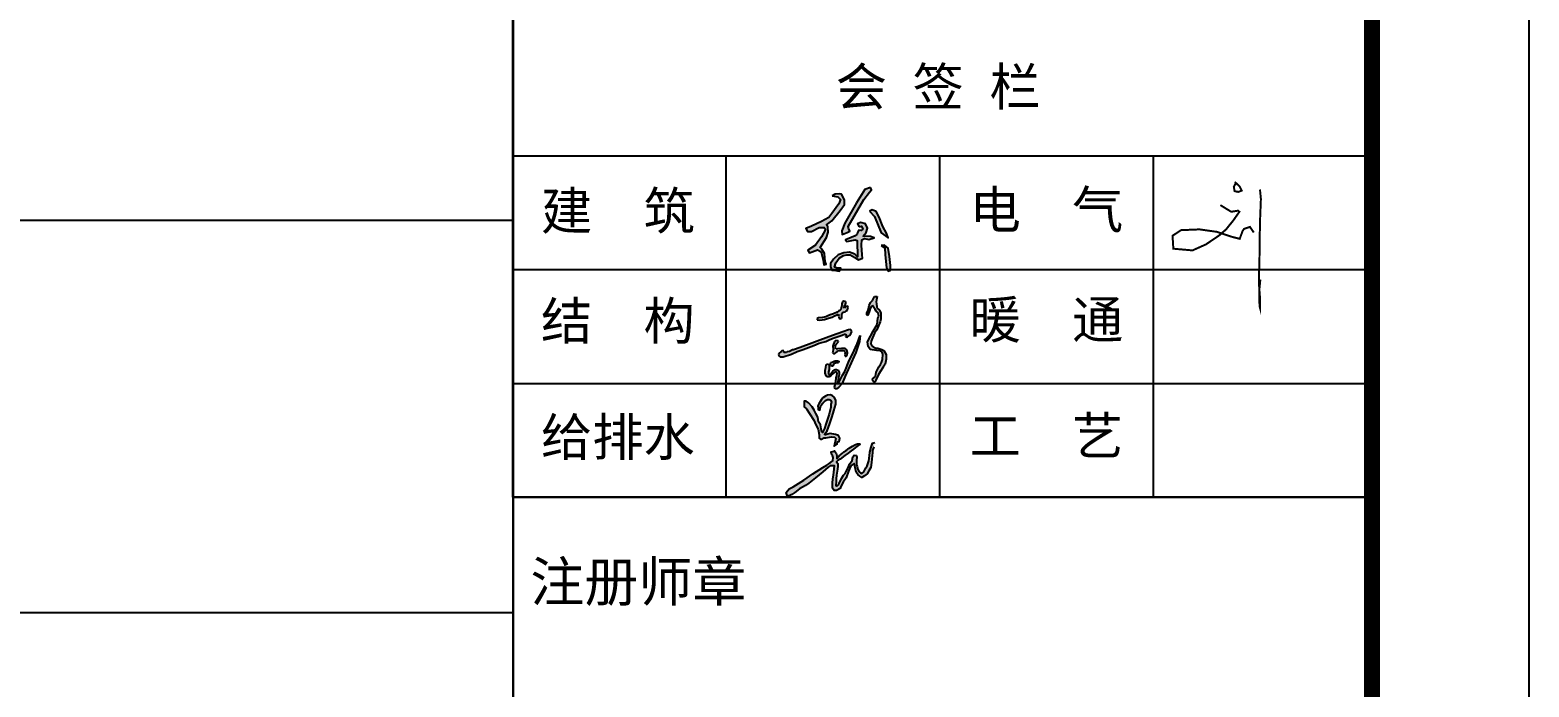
# Model space of a CAD drawing. Extents: x 1680110 to 2520911, y 137232 to 777463.
# Drawn here: x 2411272 to 2420819, y 199757 to 203944 of the extents above; entities that cross this region are included whole.
import ezdxf

# ---------------------------------------------------------------- set-up
doc = ezdxf.new("R2010")
doc.units = 0
doc.header["$LTSCALE"] = 1000
doc.header["$MEASUREMENT"] = 0
for name, color, linetype in [('PUB_TITLE', 4, 'Continuous'), ('图框', 4, 'Continuous'), ('尺寸线及数字', 7, 'Continuous'), ('玻璃', 155, 'Continuous')]:
    doc.layers.add(name, color=color, linetype=linetype)
doc.styles.add('宋体', font='')
doc.styles.get('宋体').set_extended_font_data('NSimSun')

msp = doc.modelspace()

# ---------------------------------------------------------------- hatches: boundary and pattern name
h = msp.add_hatch(color=256)
h.paths.add_polyline_path([(2416344.1, 202701.4), (2416378.6, 202727.3), (2416431.2, 202792.7), (2416459, 202832.7), (2416459, 202862.3), (2416441.2, 202897.4), (2416424.6, 202900.8), (2416399, 202897.8), (2416380.2, 202888.1), (2416417.6, 202880.7), (2416434.5, 202862.7), (2416423.5, 202836.5), (2416379.2, 202775.5), (2416358.8, 202748.7), (2416313.1, 202724), (2416249.8, 202692.9), (2416213.3, 202678.9), (2416222.9, 202660.7), (2416248.2, 202660.7), (2416297.6, 202684.8), (2416329.8, 202684.8), (2416339.2, 202673.2), (2416313.7, 202625.4), (2416274.8, 202572.1), (2416225.9, 202540.7), (2416237.4, 202524.7), (2416286.6, 202542.1), (2416310.7, 202531), (2416322.6, 202477.9), (2416327.8, 202447.9), (2416342.2, 202451.6), (2416337, 202469.4), (2416332.6, 202519.7), (2416315.9, 202546.8), (2416303.3, 202558.6), (2416343.7, 202620.7), (2416355.6, 202656.2), (2416353, 202689.2)])
h.paths.add_polyline_path([(2416460.8, 202713.4), (2416441.7, 202663.7), (2416443.6, 202640.5), (2416477, 202654.4), (2416493, 202661.1), (2416484, 202681.4), (2416483.5, 202692.5), (2416583.1, 202863.7), (2416618.4, 202909.7), (2416631.2, 202925), (2416625.8, 202940.3), (2416588.6, 202927.3), (2416534.7, 202843.3)])
h.paths.add_polyline_path([(2416692.8, 202651), (2416736.6, 202619.6), (2416726.4, 202648.8), (2416703.7, 202692.2), (2416681.1, 202751.7), (2416660.7, 202787.5), (2416635.1, 202797.3), (2416619.1, 202789.3), (2416651.2, 202754.7)])
h.paths.add_polyline_path([(2416586.6, 202614.2), (2416614.3, 202608.3), (2416649, 202619.3), (2416625.3, 202628.4), (2416577.5, 202629.9), (2416597.2, 202652.8), (2416605.2, 202680.5), (2416593.2, 202709.7), (2416561.4, 202717.3), (2416542.1, 202707.9), (2416552.3, 202690), (2416566.9, 202694.4), (2416576.4, 202674.7), (2416565.4, 202665.2), (2416551.6, 202667.8), (2416542.1, 202653.2), (2416539.2, 202643.3), (2416526.8, 202631.3), (2416476.1, 202610.9), (2416465.8, 202605.8), (2416475, 202596), (2416527.5, 202605.8), (2416540.6, 202602.9), (2416539.9, 202583.6), (2416542.8, 202513), (2416542.4, 202498.4), (2416525.6, 202515.2), (2416491.7, 202528.3), (2416454.1, 202523.9), (2416418.8, 202511.2), (2416390.3, 202483.8), (2416369.9, 202455.4), (2416370.6, 202435), (2416379.4, 202412.4), (2416391, 202412.4), (2416427.2, 202406.6), (2416437, 202425.9), (2416414, 202425.9), (2416395.8, 202432.8), (2416404.5, 202460.5), (2416425.7, 202490.4), (2416452.3, 202507.2), (2416473.8, 202510.5), (2416495.4, 202511.6), (2416524.2, 202495.1), (2416549, 202480.2), (2416573.1, 202490.8), (2416571.2, 202510.1), (2416567.9, 202573.2), (2416570.1, 202606)])
h.paths.add_polyline_path([(2416719.1, 202511.2), (2416726.8, 202428.2), (2416737.2, 202406.1), (2416751.7, 202414.2), (2416751.7, 202442.3), (2416745.7, 202500.6), (2416738.4, 202554.1), (2416714.7, 202573), (2416693.8, 202570.8), (2416715.6, 202555.4)])
h = msp.add_hatch(color=256)
h.paths.add_polyline_path([(2416157.2, 201894.4), (2416196, 201908.2), (2416264.1, 201932.9), (2416298.8, 201948.2), (2416341.2, 201959.4), (2416365.2, 201972.2), (2416394.3, 201981.9), (2416412.2, 201988.5), (2416444, 201999.9), (2416459.4, 202006), (2416468, 202007.8), (2416469.4, 201998.5), (2416465.5, 201989.2), (2416473.3, 201987), (2416478, 201988.8), (2416491.2, 201998.1), (2416498.7, 202008.1), (2416506.6, 202022.4), (2416499.8, 202034.9), (2416484.1, 202032.4), (2416448.6, 202019.9), (2416382.8, 201997.7), (2416302.5, 201968), (2416252.1, 201948.7), (2416177.8, 201921.2), (2416135.1, 201905.5), (2416129.1, 201906.8), (2416108, 201895.4), (2416093.8, 201892.2), (2416090.7, 201889.3), (2416073.7, 201889.4), (2416072.3, 201897), (2416069, 201902.3), (2416060.2, 201899.3), (2416055.5, 201894.8), (2416041, 201883.3), (2416038.6, 201876.5), (2416040.8, 201867.2), (2416048.8, 201861.7), (2416068.4, 201861.7), (2416121.2, 201879.3)])
h.paths.add_polyline_path([(2416446.2, 202142.3), (2416453.3, 202145.7), (2416463.1, 202148.5), (2416470.1, 202153.4), (2416475.8, 202157), (2416477.8, 202162.1), (2416481.6, 202166.8), (2416482.7, 202177.2), (2416476.5, 202185.6), (2416470.5, 202182.6), (2416464.6, 202175.8), (2416458.4, 202171.7), (2416454.9, 202179), (2416457.9, 202183.3), (2416461.2, 202189.8), (2416465.3, 202197.3), (2416467.6, 202203.6), (2416467.6, 202210), (2416465.7, 202214.4), (2416455.8, 202215.6), (2416449.3, 202214.8), (2416447, 202211.3), (2416444.8, 202205.1), (2416442.4, 202199.2), (2416441.5, 202190), (2416440.1, 202182.6), (2416437.2, 202171), (2416435.7, 202162.8), (2416430.6, 202156.1), (2416424.1, 202153.7), (2416413.1, 202146.2), (2416388.7, 202135.9), (2416367.4, 202128.1), (2416354.1, 202122.1), (2416341, 202116.8), (2416318.9, 202111.9), (2416294.3, 202110.2), (2416284.5, 202106.3), (2416285.9, 202096.2), (2416301.3, 202094.4), (2416332.2, 202099.3), (2416356.9, 202107.7), (2416381.5, 202115), (2416396.7, 202123.4), (2416411.6, 202129), (2416419.1, 202132.2), (2416422.3, 202128.9), (2416421.5, 202121.2), (2416423.1, 202111.5), (2416427.3, 202104.4), (2416432.5, 202103.3), (2416439.2, 202106.4), (2416441.8, 202112.2), (2416441.8, 202124.1), (2416442.2, 202134.8)])
h.paths.add_polyline_path([(2416403.6, 201910.2), (2416402.8, 201921.2), (2416402.6, 201935.8), (2416408.9, 201945), (2416420.1, 201956.1), (2416418.3, 201964), (2416404.8, 201965.9), (2416395.4, 201958.1), (2416389.7, 201942.1), (2416385.8, 201928.4), (2416386.8, 201907.1), (2416385.4, 201895.9), (2416383.8, 201887.1), (2416389.8, 201883), (2416397.8, 201883), (2416407.7, 201890.7), (2416415.1, 201898.6), (2416428, 201901.9), (2416446.1, 201902.5), (2416452.7, 201900.6), (2416460.4, 201896.2), (2416463.7, 201886.3), (2416461.3, 201875.6), (2416463.7, 201865.4), (2416469.2, 201864.6), (2416476.1, 201869), (2416479.1, 201886.8), (2416475, 201906.3), (2416462.6, 201913.7), (2416441.2, 201913.5), (2416415.1, 201912.4)], flags=17)
h.paths.add_polyline_path([(2416394.8, 201819.1), (2416402.9, 201821.5), (2416422.1, 201823.8), (2416422.6, 201833.6), (2416414.4, 201836.2), (2416399.3, 201836.4), (2416392.7, 201833.6), (2416381.6, 201828.1), (2416372, 201825.3), (2416369.2, 201817.2), (2416372.4, 201806.5), (2416377.5, 201801), (2416385.4, 201801.6), (2416387.5, 201808)], flags=17)
h.paths.add_polyline_path([(2416356.8, 201765.1), (2416361.8, 201779.7), (2416361.8, 201799.2), (2416359.5, 201812.6), (2416349.1, 201815.6), (2416343.4, 201809.5), (2416341.1, 201793.8), (2416336.9, 201775.5), (2416336.9, 201757.1), (2416343.3, 201739.6), (2416347.5, 201733.8), (2416362.3, 201734.8), (2416372.8, 201739.6), (2416381.2, 201751.2), (2416389.7, 201757), (2416396, 201761.7), (2416403.4, 201768), (2416412.3, 201759.6), (2416410.8, 201740.1), (2416405.5, 201726.9), (2416404.4, 201703.7), (2416399.7, 201682.7), (2416396, 201669), (2416400.2, 201657.9), (2416411.3, 201656.8), (2416423.4, 201667.4), (2416443.5, 201691.6), (2416464.6, 201739), (2416492.2, 201799.6), (2416531.1, 201889.3), (2416555, 201958.6), (2416559.2, 201996.9), (2416540.7, 201943.1), (2416510.2, 201878.8), (2416488.9, 201837.2), (2416460.7, 201768.8), (2416445.7, 201744.2), (2416427.4, 201706.1), (2416416.3, 201687.8), (2416417.3, 201704.4), (2416421.4, 201729.7), (2416426.4, 201747.2), (2416424.7, 201760.7), (2416418, 201775.5), (2416409.3, 201781.2), (2416399.3, 201779.7), (2416384.4, 201769.7), (2416377.5, 201759.8), (2416367.5, 201747.5), (2416358, 201750.2)])
for points in [[(2416632.8, 201931.2), (2416626, 201944.3), (2416630, 201960.2), (2416638.5, 201982.5), (2416649.4, 202011), (2416664.2, 202032.7), (2416686.5, 202084.5), (2416690.2, 202104.3), (2416690.6, 202121.3), (2416689.8, 202139.5), (2416682.9, 202157.7), (2416667.1, 202171.5), (2416664.3, 202180.8), (2416662.3, 202199.4), (2416661, 202212.7), (2416662.7, 202224.1), (2416666.7, 202245.1), (2416660.6, 202246.7), (2416650.1, 202244.7), (2416637.6, 202220), (2416625.4, 202206.7), (2416616.1, 202187.3), (2416609.2, 202158.5), (2416602.3, 202138.7), (2416602.3, 202128.6), (2416608, 202122.5), (2416609.2, 202131), (2416618.1, 202153.7), (2416623.8, 202168.2), (2416632.3, 202184.8), (2416637.3, 202187.3), (2416642.9, 202182.5), (2416654.6, 202162.6), (2416662, 202151.8), (2416674.1, 202141.8), (2416677.1, 202120.6), (2416671.5, 202107.6), (2416667.2, 202068.2), (2416640.9, 202024.4), (2416624.6, 201991.9), (2416606.2, 201957.5), (2416609.2, 201927.2), (2416613.7, 201919.7), (2416623.2, 201908.3), (2416663.5, 201900.8), (2416687.8, 201899.8), (2416699.3, 201891.4), (2416704.2, 201877.5), (2416702.2, 201844.7), (2416695.3, 201824.8), (2416688.8, 201811.4), (2416678.9, 201798), (2416661, 201763.2), (2416656.5, 201736.4), (2416637.1, 201721), (2416639.6, 201708), (2416645.5, 201699.6), (2416651.5, 201699.6), (2416658.5, 201712), (2416673.4, 201743.8), (2416687.5, 201766.3), (2416706.5, 201795.5), (2416718, 201814.9), (2416723.9, 201846.1), (2416723.9, 201875.4), (2416709.3, 201901.5), (2416697.3, 201908.9), (2416672.2, 201915.8), (2416659.1, 201916.9), (2416641.4, 201926)], [(2416310.2, 201403.3), (2416306.6, 201428.6), (2416294.2, 201447.7), (2416289, 201476.1), (2416277.6, 201499.3), (2416265.2, 201522), (2416253.3, 201542.7), (2416230.1, 201569), (2416216.1, 201577.8), (2416201.7, 201577.8), (2416201.7, 201564.9), (2416201.7, 201543.7), (2416217.2, 201529.2), (2416236.8, 201499.6), (2416263.2, 201457.4), (2416277.3, 201427.7), (2416292, 201400.5), (2416298.9, 201364.7), (2416298.9, 201351.7), (2416298.1, 201343.2), (2416305.5, 201336.3), (2416312.8, 201336.7), (2416327, 201344.8), (2416340.8, 201346.2), (2416363.2, 201349.7), (2416377.6, 201352.5), (2416396.6, 201348.5), (2416404.1, 201339.9), (2416396.6, 201302.5), (2416392.9, 201291.2), (2416412.2, 201305.1), (2416415.4, 201318.7), (2416425, 201322.6), (2416429.7, 201342.6), (2416420.4, 201360.8), (2416401.8, 201367.2), (2416367.5, 201372.2), (2416339.3, 201364), (2416332.9, 201368.6), (2416348.3, 201389.9), (2416365.7, 201437.4), (2416380.1, 201482), (2416391.6, 201517.2), (2416403.8, 201559.2), (2416403.8, 201585.5), (2416394, 201604.2), (2416381.5, 201614.1), (2416369, 201619.9), (2416350.7, 201616.3), (2416338.7, 201611.4), (2416322.1, 201599.8), (2416313.2, 201588.6), (2416305.6, 201579.3), (2416294.9, 201562.8), (2416289.5, 201549.4), (2416290.9, 201534.2), (2416290.9, 201525.7), (2416303.2, 201521), (2416308.5, 201550.3), (2416320.5, 201566.1), (2416338.8, 201582.3), (2416351.7, 201588.5), (2416361.3, 201588.5), (2416366.1, 201588.2), (2416372.3, 201583.7), (2416375.6, 201573.4), (2416371.9, 201560.2), (2416371.9, 201539.6), (2416361.7, 201496.3), (2416342.4, 201437.7), (2416331.3, 201405.4), (2416319, 201379.1), (2416314, 201381.2)], [(2416646.4, 201287.6), (2416651.8, 201315.5), (2416638.7, 201310.9), (2416628.2, 201285.7), (2416619.8, 201253.3), (2416619.4, 201229.8), (2416614, 201198.5), (2416604, 201166.8), (2416594.5, 201153.3), (2416581.5, 201128.6), (2416569.7, 201118.5), (2416560.9, 201122.9), (2416553.5, 201127.9), (2416543.4, 201143.9), (2416539.6, 201162.3), (2416535.2, 201173.1), (2416535.8, 201202.4), (2416537.9, 201222.9), (2416534.7, 201232.7), (2416521.1, 201233.8), (2416511.9, 201225.1), (2416507.2, 201201.4), (2416491.1, 201178.4), (2416484.2, 201160.4), (2416462.6, 201117.9), (2416453.8, 201107), (2416441, 201086.3), (2416426.1, 201053.5), (2416421.5, 201046.5), (2416414.6, 201041.1), (2416408.8, 201039.2), (2416403.9, 201041.1), (2416405.7, 201066), (2416405.7, 201083.3), (2416407.6, 201106.7), (2416414.1, 201144.8), (2416416.8, 201164.4), (2416416.1, 201182.5), (2416408.7, 201191.4), (2416417.2, 201200.7), (2416430.8, 201209), (2416460.4, 201233.1), (2416482.3, 201247.6), (2416501.7, 201263), (2416516.6, 201273.8), (2416529.2, 201284), (2416546.2, 201296), (2416554.5, 201300), (2416556.1, 201306.4), (2416549, 201307.3), (2416541.1, 201307.3), (2416530.1, 201302.9), (2416511.2, 201291.9), (2416490.1, 201278.3), (2416469.4, 201265.1), (2416455.8, 201255.8), (2416445.7, 201247.5), (2416426.3, 201230.4), (2416409.8, 201213.2), (2416410.4, 201220), (2416410.4, 201230.1), (2416407, 201247.4), (2416400.3, 201255.7), (2416396.4, 201262.4), (2416384.8, 201257.9), (2416374.1, 201256.3), (2416376.3, 201241.2), (2416382.5, 201231.7), (2416386.9, 201218.9), (2416385.8, 201198.3), (2416379.3, 201195.2), (2416359.6, 201180), (2416347.2, 201171), (2416321.2, 201156.9), (2416258.5, 201115.2), (2416201, 201075.3), (2416132.6, 201033.2), (2416107.9, 201021.1), (2416088.5, 200997.7), (2416094.8, 200978.7), (2416102.9, 200973.8), (2416123.6, 200983.7), (2416143, 200997.5), (2416172.3, 201019.5), (2416209.9, 201042.4), (2416232.8, 201056.1), (2416274, 201089.9), (2416321.3, 201127.5), (2416355.6, 201157.3), (2416367.9, 201167.6), (2416386.4, 201167.6), (2416395.7, 201167), (2416394.4, 201148.2), (2416391.8, 201124.3), (2416389.2, 201110.1), (2416385.4, 201081.6), (2416383.4, 201059), (2416382.1, 201024), (2416393.1, 201010.4), (2416408.7, 201009.8), (2416431.3, 201021.4), (2416439.1, 201040.2), (2416451.4, 201062.2), (2416469.5, 201089.4), (2416484.6, 201133), (2416500.1, 201165.9), (2416521, 201182.2), (2416527.5, 201155.5), (2416533.4, 201126.2), (2416545.1, 201112.5), (2416557.5, 201100.1), (2416569.2, 201091.6), (2416585.8, 201102), (2416603.4, 201115.4), (2416613.8, 201134.1), (2416626.7, 201155.8), (2416630.9, 201187.8), (2416637.1, 201251.4), (2416637.1, 201264.9)]]:
    msp.add_hatch(color=256).paths.add_polyline_path(points)

# ---------------------------------------------------------------- linework, layer by layer
for p, q in [((2416444.8, 202205.1), (2416442.4, 202199.2)), ((2416447, 202211.3), (2416444.8, 202205.1)), ((2416449.3, 202214.8), (2416447, 202211.3)), ((2416455.8, 202215.6), (2416449.3, 202214.8)), ((2416465.7, 202214.4), (2416455.8, 202215.6)), ((2416465.3, 202197.3), (2416467.6, 202203.6)), ((2416467.6, 202210), (2416465.7, 202214.4)), ((2416467.6, 202203.6), (2416467.6, 202210)), ((2416616.1, 202187.3), (2416625.4, 202206.7)), ((2416625.4, 202206.7), (2416637.6, 202220)), ((2416637.6, 202220), (2416650.1, 202244.7)), ((2416650.1, 202244.7), (2416660.6, 202246.7)), ((2416660.6, 202246.7), (2416666.7, 202245.1)), ((2416662.7, 202224.1), (2416661, 202212.7)), ((2416661, 202212.7), (2416662.3, 202199.4)), ((2416662.3, 202199.4), (2416664.3, 202180.8)), ((2416666.7, 202245.1), (2416662.7, 202224.1)), ((2416294.3, 202110.2), (2416284.5, 202106.3)), ((2416284.5, 202106.3), (2416285.9, 202096.2)), ((2416318.9, 202111.9), (2416294.3, 202110.2)), ((2416341, 202116.8), (2416318.9, 202111.9)), ((2416332.2, 202099.3), (2416356.9, 202107.7)), ((2416354.1, 202122.1), (2416341, 202116.8)), ((2416367.4, 202128.1), (2416354.1, 202122.1)), ((2416356.9, 202107.7), (2416381.5, 202115)), ((2416388.7, 202135.9), (2416367.4, 202128.1)), ((2416381.5, 202115), (2416396.7, 202123.4)), ((2416413.1, 202146.2), (2416388.7, 202135.9)), ((2416396.7, 202123.4), (2416411.6, 202129)), ((2416411.6, 202129), (2416419.1, 202132.2)), ((2416424.1, 202153.7), (2416413.1, 202146.2)), ((2416419.1, 202132.2), (2416422.3, 202128.9)), ((2416422.3, 202128.9), (2416421.5, 202121.2)), ((2416421.5, 202121.2), (2416423.1, 202111.5)), ((2416423.1, 202111.5), (2416427.3, 202104.4)), ((2416430.6, 202156.1), (2416424.1, 202153.7)), ((2416427.3, 202104.4), (2416432.5, 202103.3)), ((2416435.7, 202162.8), (2416430.6, 202156.1)), ((2416432.5, 202103.3), (2416439.2, 202106.4)), ((2416437.2, 202171), (2416435.7, 202162.8)), ((2416440.1, 202182.6), (2416437.2, 202171)), ((2416439.2, 202106.4), (2416441.8, 202112.2)), ((2416441.5, 202190), (2416440.1, 202182.6)), ((2416442.4, 202199.2), (2416441.5, 202190)), ((2416441.8, 202124.1), (2416442.2, 202134.8)), ((2416441.8, 202112.2), (2416441.8, 202124.1)), ((2416442.2, 202134.8), (2416446.2, 202142.3)), ((2416446.2, 202142.3), (2416453.3, 202145.7)), ((2416453.3, 202145.7), (2416463.1, 202148.5)), ((2416454.9, 202179), (2416457.9, 202183.3)), ((2416458.4, 202171.7), (2416454.9, 202179)), ((2416457.9, 202183.3), (2416461.2, 202189.8)), ((2416464.6, 202175.8), (2416458.4, 202171.7)), ((2416461.2, 202189.8), (2416465.3, 202197.3)), ((2416463.1, 202148.5), (2416470.1, 202153.4)), ((2416470.5, 202182.6), (2416464.6, 202175.8)), ((2416470.1, 202153.4), (2416475.8, 202157)), ((2416476.5, 202185.6), (2416470.5, 202182.6)), ((2416475.8, 202157), (2416477.8, 202162.1)), ((2416482.7, 202177.2), (2416476.5, 202185.6)), ((2416477.8, 202162.1), (2416481.6, 202166.8)), ((2416481.6, 202166.8), (2416482.7, 202177.2)), ((2416602.3, 202138.7), (2416609.2, 202158.5)), ((2416602.3, 202128.6), (2416602.3, 202138.7)), ((2416608, 202122.5), (2416602.3, 202128.6)), ((2416609.2, 202131), (2416608, 202122.5)), ((2416609.2, 202158.5), (2416616.1, 202187.3)), ((2416618.1, 202153.7), (2416609.2, 202131)), ((2416623.8, 202168.2), (2416618.1, 202153.7)), ((2416632.3, 202184.8), (2416623.8, 202168.2)), ((2416637.3, 202187.3), (2416632.3, 202184.8)), ((2416642.9, 202182.5), (2416637.3, 202187.3)), ((2416654.6, 202162.6), (2416642.9, 202182.5)), ((2416662, 202151.8), (2416654.6, 202162.6)), ((2416674.1, 202141.8), (2416662, 202151.8)), ((2416664.3, 202180.8), (2416667.1, 202171.5)), ((2416667.1, 202171.5), (2416682.9, 202157.7)), ((2416667.2, 202068.2), (2416671.5, 202107.6)), ((2416671.5, 202107.6), (2416677.1, 202120.6)), ((2416677.1, 202120.6), (2416674.1, 202141.8)), ((2416682.9, 202157.7), (2416689.8, 202139.5)), ((2416690.2, 202104.3), (2416686.5, 202084.5)), ((2416689.8, 202139.5), (2416690.6, 202121.3)), ((2416690.6, 202121.3), (2416690.2, 202104.3)), ((2416285.9, 202096.2), (2416301.3, 202094.4)), ((2416301.3, 202094.4), (2416332.2, 202099.3)), ((2416448.6, 202019.9), (2416382.8, 201997.7)), ((2416484.1, 202032.4), (2416448.6, 202019.9)), ((2416499.8, 202034.9), (2416484.1, 202032.4)), ((2416498.7, 202008.1), (2416506.6, 202022.4)), ((2416506.6, 202022.4), (2416499.8, 202034.9)), ((2416624.6, 201991.9), (2416640.9, 202024.4)), ((2416649.4, 202011), (2416638.5, 201982.5)), ((2416640.9, 202024.4), (2416667.2, 202068.2)), ((2416664.2, 202032.7), (2416649.4, 202011)), ((2416686.5, 202084.5), (2416664.2, 202032.7)), ((2416177.8, 201921.2), (2416135.1, 201905.5)), ((2416252.1, 201948.7), (2416177.8, 201921.2)), ((2416196, 201908.2), (2416264.1, 201932.9)), ((2416302.5, 201968), (2416252.1, 201948.7)), ((2416264.1, 201932.9), (2416298.8, 201948.2)), ((2416298.8, 201948.2), (2416341.2, 201959.4)), ((2416382.8, 201997.7), (2416302.5, 201968)), ((2416341.2, 201959.4), (2416365.2, 201972.2)), ((2416365.2, 201972.2), (2416394.3, 201981.9)), ((2416389.7, 201942.1), (2416385.8, 201928.4)), ((2416385.8, 201928.4), (2416386.8, 201907.1)), ((2416395.4, 201958.1), (2416389.7, 201942.1)), ((2416394.3, 201981.9), (2416412.2, 201988.5)), ((2416404.8, 201965.9), (2416395.4, 201958.1)), ((2416402.6, 201935.8), (2416408.9, 201945)), ((2416402.8, 201921.2), (2416402.6, 201935.8)), ((2416403.6, 201910.2), (2416402.8, 201921.2)), ((2416418.3, 201964), (2416404.8, 201965.9)), ((2416408.9, 201945), (2416420.1, 201956.1)), ((2416412.2, 201988.5), (2416444, 201999.9)), ((2416441.2, 201913.5), (2416415.1, 201912.4)), ((2416420.1, 201956.1), (2416418.3, 201964)), ((2416462.6, 201913.7), (2416441.2, 201913.5)), ((2416444, 201999.9), (2416459.4, 202006)), ((2416459.4, 202006), (2416468, 202007.8)), ((2416475, 201906.3), (2416462.6, 201913.7)), ((2416469.4, 201998.5), (2416465.5, 201989.2)), ((2416465.5, 201989.2), (2416473.3, 201987)), ((2416468, 202007.8), (2416469.4, 201998.5)), ((2416473.3, 201987), (2416478, 201988.8)), ((2416478, 201988.8), (2416491.2, 201998.1)), ((2416491.2, 201998.1), (2416498.7, 202008.1)), ((2416510.2, 201878.8), (2416540.7, 201943.1)), ((2416555, 201958.6), (2416531.1, 201889.3)), ((2416540.7, 201943.1), (2416559.2, 201996.9)), ((2416559.2, 201996.9), (2416555, 201958.6)), ((2416606.2, 201957.5), (2416624.6, 201991.9)), ((2416609.2, 201927.2), (2416606.2, 201957.5)), ((2416613.7, 201919.7), (2416609.2, 201927.2)), ((2416623.2, 201908.3), (2416613.7, 201919.7)), ((2416630, 201960.2), (2416626, 201944.3)), ((2416626, 201944.3), (2416632.8, 201931.2)), ((2416638.5, 201982.5), (2416630, 201960.2)), ((2416632.8, 201931.2), (2416641.4, 201926)), ((2416641.4, 201926), (2416659.1, 201916.9)), ((2416659.1, 201916.9), (2416672.2, 201915.8)), ((2416672.2, 201915.8), (2416697.3, 201908.9)), ((2416041, 201883.3), (2416038.6, 201876.5)), ((2416038.6, 201876.5), (2416040.8, 201867.2)), ((2416040.8, 201867.2), (2416048.8, 201861.7)), ((2416055.5, 201894.8), (2416041, 201883.3)), ((2416048.8, 201861.7), (2416068.4, 201861.7)), ((2416060.2, 201899.3), (2416055.5, 201894.8)), ((2416069, 201902.3), (2416060.2, 201899.3)), ((2416068.4, 201861.7), (2416121.2, 201879.3)), ((2416072.3, 201897), (2416069, 201902.3)), ((2416073.7, 201889.4), (2416072.3, 201897)), ((2416090.7, 201889.3), (2416073.7, 201889.4)), ((2416093.8, 201892.2), (2416090.7, 201889.3)), ((2416108, 201895.4), (2416093.8, 201892.2)), ((2416129.1, 201906.8), (2416108, 201895.4)), ((2416121.2, 201879.3), (2416157.2, 201894.4)), ((2416135.1, 201905.5), (2416129.1, 201906.8)), ((2416157.2, 201894.4), (2416196, 201908.2)), ((2416369.2, 201817.2), (2416372, 201825.3)), ((2416372, 201825.3), (2416381.6, 201828.1)), ((2416381.6, 201828.1), (2416392.7, 201833.6)), ((2416385.4, 201895.9), (2416383.8, 201887.1)), ((2416383.8, 201887.1), (2416389.8, 201883)), ((2416386.8, 201907.1), (2416385.4, 201895.9)), ((2416394.8, 201819.1), (2416387.5, 201808)), ((2416389.8, 201883), (2416397.8, 201883)), ((2416392.7, 201833.6), (2416399.3, 201836.4)), ((2416402.9, 201821.5), (2416394.8, 201819.1)), ((2416397.8, 201883), (2416407.7, 201890.7)), ((2416399.3, 201836.4), (2416414.4, 201836.2)), ((2416422.1, 201823.8), (2416402.9, 201821.5)), ((2416415.1, 201912.4), (2416403.6, 201910.2)), ((2416407.7, 201890.7), (2416415.1, 201898.6)), ((2416414.4, 201836.2), (2416422.6, 201833.6)), ((2416415.1, 201898.6), (2416428, 201901.9)), ((2416422.6, 201833.6), (2416422.1, 201823.8)), ((2416428, 201901.9), (2416446.1, 201902.5)), ((2416446.1, 201902.5), (2416452.7, 201900.6)), ((2416452.7, 201900.6), (2416460.4, 201896.2)), ((2416460.4, 201896.2), (2416463.7, 201886.3)), ((2416460.7, 201768.8), (2416488.9, 201837.2)), ((2416463.7, 201886.3), (2416461.3, 201875.6)), ((2416461.3, 201875.6), (2416463.7, 201865.4)), ((2416463.7, 201865.4), (2416469.2, 201864.6)), ((2416469.2, 201864.6), (2416476.1, 201869)), ((2416479.1, 201886.8), (2416475, 201906.3)), ((2416476.1, 201869), (2416479.1, 201886.8)), ((2416488.9, 201837.2), (2416510.2, 201878.8)), ((2416531.1, 201889.3), (2416492.2, 201799.6)), ((2416663.5, 201900.8), (2416623.2, 201908.3)), ((2416687.8, 201899.8), (2416663.5, 201900.8)), ((2416699.3, 201891.4), (2416687.8, 201899.8)), ((2416688.8, 201811.4), (2416695.3, 201824.8)), ((2416695.3, 201824.8), (2416702.2, 201844.7)), ((2416697.3, 201908.9), (2416709.3, 201901.5)), ((2416704.2, 201877.5), (2416699.3, 201891.4)), ((2416702.2, 201844.7), (2416704.2, 201877.5)), ((2416709.3, 201901.5), (2416723.9, 201875.4)), ((2416723.9, 201846.1), (2416718, 201814.9)), ((2416723.9, 201875.4), (2416723.9, 201846.1)), ((2416336.9, 201775.5), (2416341.1, 201793.8)), ((2416336.9, 201757.1), (2416336.9, 201775.5)), ((2416343.3, 201739.6), (2416336.9, 201757.1)), ((2416341.1, 201793.8), (2416343.4, 201809.5)), ((2416347.5, 201733.8), (2416343.3, 201739.6)), ((2416343.4, 201809.5), (2416349.1, 201815.6)), ((2416362.3, 201734.8), (2416347.5, 201733.8)), ((2416349.1, 201815.6), (2416359.5, 201812.6)), ((2416361.8, 201779.7), (2416356.8, 201765.1)), ((2416356.8, 201765.1), (2416358, 201750.2)), ((2416358, 201750.2), (2416367.5, 201747.5)), ((2416359.5, 201812.6), (2416361.8, 201799.2)), ((2416361.8, 201799.2), (2416361.8, 201779.7)), ((2416372.8, 201739.6), (2416362.3, 201734.8)), ((2416367.5, 201747.5), (2416377.5, 201759.8)), ((2416372.4, 201806.5), (2416369.2, 201817.2)), ((2416377.5, 201801), (2416372.4, 201806.5)), ((2416381.2, 201751.2), (2416372.8, 201739.6)), ((2416385.4, 201801.6), (2416377.5, 201801)), ((2416377.5, 201759.8), (2416384.4, 201769.7)), ((2416389.7, 201757), (2416381.2, 201751.2)), ((2416384.4, 201769.7), (2416399.3, 201779.7)), ((2416387.5, 201808), (2416385.4, 201801.6)), ((2416396, 201761.7), (2416389.7, 201757)), ((2416403.4, 201768), (2416396, 201761.7)), ((2416399.3, 201779.7), (2416409.3, 201781.2)), ((2416412.3, 201759.6), (2416403.4, 201768)), ((2416404.4, 201703.7), (2416405.5, 201726.9)), ((2416405.5, 201726.9), (2416410.8, 201740.1)), ((2416409.3, 201781.2), (2416418, 201775.5)), ((2416410.8, 201740.1), (2416412.3, 201759.6)), ((2416421.4, 201729.7), (2416417.3, 201704.4)), ((2416418, 201775.5), (2416424.7, 201760.7)), ((2416426.4, 201747.2), (2416421.4, 201729.7)), ((2416424.7, 201760.7), (2416426.4, 201747.2)), ((2416427.4, 201706.1), (2416445.7, 201744.2)), ((2416464.6, 201739), (2416443.5, 201691.6)), ((2416445.7, 201744.2), (2416460.7, 201768.8)), ((2416492.2, 201799.6), (2416464.6, 201739)), ((2416637.1, 201721), (2416656.5, 201736.4)), ((2416656.5, 201736.4), (2416661, 201763.2)), ((2416673.4, 201743.8), (2416658.5, 201712)), ((2416661, 201763.2), (2416678.9, 201798)), ((2416687.5, 201766.3), (2416673.4, 201743.8)), ((2416678.9, 201798), (2416688.8, 201811.4)), ((2416706.5, 201795.5), (2416687.5, 201766.3)), ((2416718, 201814.9), (2416706.5, 201795.5)), ((2416396, 201669), (2416399.7, 201682.7)), ((2416400.2, 201657.9), (2416396, 201669)), ((2416399.7, 201682.7), (2416404.4, 201703.7)), ((2416411.3, 201656.8), (2416400.2, 201657.9)), ((2416423.4, 201667.4), (2416411.3, 201656.8)), ((2416416.3, 201687.8), (2416427.4, 201706.1)), ((2416417.3, 201704.4), (2416416.3, 201687.8)), ((2416443.5, 201691.6), (2416423.4, 201667.4)), ((2416639.6, 201708), (2416637.1, 201721)), ((2416645.5, 201699.6), (2416639.6, 201708)), ((2416651.5, 201699.6), (2416645.5, 201699.6)), ((2416658.5, 201712), (2416651.5, 201699.6))]:
    msp.add_line(p, q)
at = {"const_width": 12.6}
for points in [[(2418944.7, 202975.9), (2418975.3, 202947.3), (2418989.1, 202920.7), (2418967.4, 202911.9), (2418943.7, 202916.8), (2418938.8, 202944.4), (2418949.7, 202965)], [(2419105.3, 202927.4), (2419111.2, 202867.3), (2419106.3, 202744.2), (2419104.3, 202656.6), (2419101.6, 202447.3), (2419098.8, 202394.1), (2419099.5, 202317.3), (2419106.4, 202224), (2419106.4, 202170), (2419102.3, 202185.2), (2419101.6, 202292.4), (2419107.8, 202354)], [(2418853, 202827.9), (2418922, 202785.6), (2418965.4, 202792.5), (2418974.2, 202785.6), (2418934.8, 202729.4), (2418888.5, 202672.3), (2418844.2, 202633.9), (2418761.4, 202577.8), (2418675.7, 202539.4), (2418553.5, 202550.2), (2418548.6, 202632.9), (2418602.8, 202668.4), (2418721, 202673.3), (2418831.4, 202657.6), (2418926, 202626), (2418976.2, 202613.2), (2418994.9, 202663.5), (2419003.8, 202676.3), (2419041.3, 202689.1), (2419065.9, 202653.6)]]:
    msp.add_lwpolyline(points, dxfattribs=at)
for points in [[(2416380.2, 202888.1), (2416417.6, 202880.7), (2416434.5, 202862.7), (2416423.5, 202836.5), (2416379.2, 202775.5), (2416358.8, 202748.7), (2416313.1, 202724), (2416249.8, 202692.9), (2416213.3, 202678.9), (2416222.9, 202660.7), (2416248.2, 202660.7), (2416297.6, 202684.8), (2416329.8, 202684.8), (2416339.2, 202673.2), (2416313.7, 202625.4), (2416274.8, 202572.1), (2416225.9, 202540.7), (2416237.4, 202524.7), (2416286.6, 202542.1), (2416310.7, 202531), (2416322.6, 202477.9), (2416327.8, 202447.9), (2416342.2, 202451.6), (2416337, 202469.4), (2416332.6, 202519.7), (2416315.9, 202546.8), (2416303.3, 202558.6), (2416343.7, 202620.7), (2416355.6, 202656.2), (2416353, 202689.2), (2416344.1, 202701.4), (2416378.6, 202727.3), (2416431.2, 202792.7), (2416459, 202832.7), (2416459, 202862.3), (2416441.2, 202897.4), (2416424.6, 202900.8), (2416399, 202897.8), (2416380.2, 202888.1)], [(2416625.8, 202940.3), (2416588.6, 202927.3), (2416534.7, 202843.3), (2416460.8, 202713.4), (2416441.7, 202663.7), (2416443.6, 202640.5), (2416477, 202654.4), (2416493, 202661.1), (2416484, 202681.4), (2416483.5, 202692.5), (2416583.1, 202863.7), (2416618.4, 202909.7), (2416631.2, 202925), (2416625.8, 202940.3)], [(2416619.1, 202789.3), (2416651.2, 202754.7), (2416692.8, 202651), (2416736.6, 202619.6), (2416726.4, 202648.8), (2416703.7, 202692.2), (2416681.1, 202751.7), (2416660.7, 202787.5), (2416635.1, 202797.3), (2416619.1, 202789.3)], [(2416552.3, 202690), (2416566.9, 202694.4), (2416566.9, 202694.4), (2416576.4, 202674.7), (2416565.4, 202665.2), (2416551.6, 202667.8), (2416542.1, 202653.2), (2416539.2, 202643.3), (2416526.8, 202631.3), (2416476.1, 202610.9), (2416465.8, 202605.8), (2416475, 202596), (2416475, 202596), (2416527.5, 202605.8), (2416540.6, 202602.9), (2416539.9, 202583.6), (2416542.8, 202513), (2416542.4, 202498.4), (2416525.6, 202515.2), (2416491.7, 202528.3), (2416454.1, 202523.9), (2416418.8, 202511.2), (2416390.3, 202483.8), (2416369.9, 202455.4), (2416370.6, 202435), (2416379.4, 202412.4), (2416391, 202412.4), (2416427.2, 202406.6), (2416437, 202425.9), (2416414, 202425.9), (2416395.8, 202432.8), (2416404.5, 202460.5), (2416425.7, 202490.4), (2416452.3, 202507.2), (2416473.8, 202510.5), (2416495.4, 202511.6), (2416524.2, 202495.1), (2416549, 202480.2), (2416573.1, 202490.8), (2416571.2, 202510.1), (2416567.9, 202573.2), (2416570.1, 202606), (2416586.6, 202614.2), (2416614.3, 202608.3), (2416649, 202619.3), (2416625.3, 202628.4), (2416577.5, 202629.9), (2416597.2, 202652.8), (2416605.2, 202680.5), (2416593.2, 202709.7), (2416561.4, 202717.3), (2416542.1, 202707.9), (2416552.3, 202690)], [(2416693.8, 202570.8), (2416715.6, 202555.4), (2416719.1, 202511.2), (2416726.8, 202428.2), (2416737.2, 202406.1), (2416751.7, 202414.2), (2416751.7, 202442.3), (2416745.7, 202500.6), (2416738.4, 202554.1), (2416714.7, 202573), (2416693.8, 202570.8)], [(2416646.4, 201287.6), (2416637.1, 201264.9), (2416637.1, 201251.4), (2416630.9, 201187.8), (2416626.7, 201155.8), (2416613.8, 201134.1), (2416603.4, 201115.4), (2416585.8, 201102), (2416569.2, 201091.6), (2416557.5, 201100.1), (2416545.1, 201112.5), (2416533.4, 201126.2), (2416527.5, 201155.5), (2416521, 201182.2), (2416500.1, 201165.9), (2416484.6, 201133), (2416469.5, 201089.4), (2416451.4, 201062.2), (2416439.1, 201040.2), (2416431.3, 201021.4), (2416408.7, 201009.8), (2416393.1, 201010.4), (2416382.1, 201024), (2416383.4, 201059), (2416385.4, 201081.6), (2416389.2, 201110.1), (2416391.8, 201124.3), (2416394.4, 201148.2), (2416395.7, 201167), (2416386.4, 201167.6), (2416367.9, 201167.6), (2416355.6, 201157.3), (2416321.3, 201127.5), (2416274, 201089.9), (2416232.8, 201056.1), (2416209.9, 201042.4), (2416172.3, 201019.5), (2416143, 200997.5), (2416123.6, 200983.7), (2416102.9, 200973.8), (2416094.8, 200978.7), (2416088.5, 200997.7), (2416107.9, 201021.1), (2416132.6, 201033.2), (2416201, 201075.3), (2416258.5, 201115.2), (2416321.2, 201156.9), (2416347.2, 201171), (2416359.6, 201180), (2416379.3, 201195.2), (2416385.8, 201198.3), (2416386.9, 201218.9), (2416382.5, 201231.7), (2416376.3, 201241.2), (2416374.1, 201256.3), (2416384.8, 201257.9), (2416396.4, 201262.4), (2416400.3, 201255.7), (2416407, 201247.4), (2416410.4, 201230.1), (2416410.4, 201220), (2416409.8, 201213.2), (2416426.3, 201230.4), (2416445.7, 201247.5), (2416455.8, 201255.8), (2416469.4, 201265.1), (2416490.1, 201278.3), (2416511.2, 201291.9), (2416530.1, 201302.9), (2416541.1, 201307.3), (2416549, 201307.3), (2416556.1, 201306.4), (2416554.5, 201300), (2416546.2, 201296), (2416529.2, 201284), (2416516.6, 201273.8), (2416501.7, 201263), (2416482.3, 201247.6), (2416460.4, 201233.1), (2416430.8, 201209), (2416417.2, 201200.7), (2416408.7, 201191.4), (2416416.1, 201182.5), (2416416.8, 201164.4), (2416414.1, 201144.8), (2416407.6, 201106.7), (2416405.7, 201083.3), (2416405.7, 201066), (2416403.9, 201041.1), (2416408.8, 201039.2), (2416414.6, 201041.1), (2416421.5, 201046.5), (2416426.1, 201053.5), (2416441, 201086.3), (2416453.8, 201107), (2416462.6, 201117.9), (2416484.2, 201160.4), (2416491.1, 201178.4), (2416507.2, 201201.4), (2416511.9, 201225.1), (2416521.1, 201233.8), (2416534.7, 201232.7), (2416537.9, 201222.9), (2416535.8, 201202.4), (2416535.2, 201173.1), (2416539.6, 201162.3), (2416543.4, 201143.9), (2416553.5, 201127.9), (2416560.9, 201122.9), (2416569.7, 201118.5), (2416581.5, 201128.6), (2416594.5, 201153.3), (2416604, 201166.8), (2416614, 201198.5), (2416619.4, 201229.8), (2416619.8, 201253.3), (2416628.2, 201285.7), (2416638.7, 201310.9), (2416651.8, 201315.5)]]:
    msp.add_lwpolyline(points)
msp.add_lwpolyline([(2416303.2, 201521), (2416308.5, 201550.3), (2416320.5, 201566.1), (2416338.8, 201582.3), (2416351.7, 201588.5), (2416361.3, 201588.5), (2416366.1, 201588.2), (2416372.3, 201583.7), (2416375.6, 201573.4), (2416371.9, 201560.2), (2416371.9, 201539.6), (2416361.7, 201496.3), (2416342.4, 201437.7), (2416331.3, 201405.4), (2416319, 201379.1), (2416314, 201381.2), (2416310.2, 201403.3), (2416306.6, 201428.6), (2416294.2, 201447.7), (2416289, 201476.1), (2416277.6, 201499.3), (2416265.2, 201522), (2416253.3, 201542.7), (2416230.1, 201569), (2416216.1, 201577.8), (2416201.7, 201577.8), (2416201.7, 201564.9), (2416201.7, 201543.7), (2416217.2, 201529.2), (2416236.8, 201499.6), (2416263.2, 201457.4), (2416277.3, 201427.7), (2416292, 201400.5), (2416298.9, 201364.7), (2416298.9, 201351.7), (2416298.1, 201343.2), (2416305.5, 201336.3), (2416312.8, 201336.7), (2416327, 201344.8), (2416340.8, 201346.2), (2416363.2, 201349.7), (2416377.6, 201352.5), (2416396.6, 201348.5), (2416404.1, 201339.9), (2416396.6, 201302.5), (2416392.9, 201291.2), (2416412.2, 201305.1), (2416415.4, 201318.7), (2416425, 201322.6), (2416429.7, 201342.6), (2416420.4, 201360.8), (2416401.8, 201367.2), (2416367.5, 201372.2), (2416339.3, 201364), (2416332.9, 201368.6), (2416348.3, 201389.9), (2416365.7, 201437.4), (2416380.1, 201482), (2416391.6, 201517.2), (2416403.8, 201559.2), (2416403.8, 201585.5), (2416394, 201604.2), (2416381.5, 201614.1), (2416369, 201619.9), (2416350.7, 201616.3), (2416338.7, 201611.4), (2416322.1, 201599.8), (2416313.2, 201588.6), (2416305.6, 201579.3), (2416294.9, 201562.8), (2416289.5, 201549.4), (2416290.9, 201534.2), (2416290.9, 201525.7), (2416303.2, 201521), (2416303.2, 201521)], close=True)
at = {"layer": 'PUB_TITLE'}
msp.add_lwpolyline([(2361418.2, 179232.3), (2420818.7, 179232.3), (2420818.7, 221232.4), (2361418.2, 221232.4), (2361418.2, 179232.3)], dxfattribs=at)
at = {"layer": 'PUB_TITLE', "const_width": 100}
msp.add_lwpolyline([(2363918.2, 180232.3), (2419818.7, 180232.3), (2419818.7, 220232.4), (2363918.2, 220232.4), (2363918.2, 180232.3)], dxfattribs=at)
at = {"layer": '图框', "color": 4}
for p, q in [((2414350.2, 220232.4), (2414350.2, 180232.4)), ((2414350.2, 220232.4), (2414350.2, 180232.4)), ((2414350.2, 180232.4), (2414350.2, 220232.4)), ((2419818.2, 220232.4), (2419818.2, 180232.4))]:
    msp.add_line(p, q, dxfattribs=at)
at = {"layer": '图框', "color": 0}
for p, q in [((2414346.1, 200966.3), (2414346.1, 210217.4)), ((2419818.2, 210217.4), (2419818.2, 200966.3)), ((2414346.1, 203143), (2419818.2, 203143)), ((2415706.6, 200966.3), (2415706.6, 203143)), ((2417067, 200966.3), (2417067, 203143)), ((2418427.5, 200966.3), (2418427.5, 203143)), ((2414346.1, 202417.4), (2419818.2, 202417.4)), ((2414346.1, 201691.8), (2419818.2, 201691.8)), ((2414346.1, 200966.3), (2419818.2, 200966.3)), ((2414346.1, 200966.3), (2419818.2, 200966.3)), ((2419818.2, 200966.3), (2414346.1, 200966.3)), ((2414351.3, 200966.3), (2419818.2, 200966.3)), ((2414351.3, 200966.3), (2419818.2, 200966.3))]:
    msp.add_line(p, q, dxfattribs=at)
at = {"layer": '尺寸线及数字', "color": 253}
for p, q in [((2402510.2, 202732.3), (2414350.1, 202732.3)), ((2363918.2, 200232.3), (2414350.1, 200232.3))]:
    msp.add_line(p, q, dxfattribs=at)
at = {"layer": '玻璃'}
msp.add_line((2414350.1, 204053.3, -1253.1), (2414350.1, 181112.6, -4167.3), dxfattribs=at)

# ---------------------------------------------------------------- texts
at = {"layer": '图框', "color": 0, "style": '宋体', "width": 1.000001}
for s, p in [('会 签 栏', (2416403.1, 203462.6)), ('建  筑', (2414526.4, 202671.3)), ('电  气', (2417255.7, 202679.2)), ('结  构', (2414526.4, 201970.6)), ('暖  通', (2417255.7, 201978.5)), ('给排水', (2414526.4, 201230.5)), ('工  艺', (2417255.7, 201238.4))]:
    msp.add_text(s, height=239.44, dxfattribs=at).set_placement(p)
at = {"layer": '图框', "color": 4, "style": '宋体', "width": 1.000001}
msp.add_text('注册师章', height=252.24, dxfattribs=at).set_placement((2414458.2, 200302.7))

doc.saveas('drawing.dxf')
